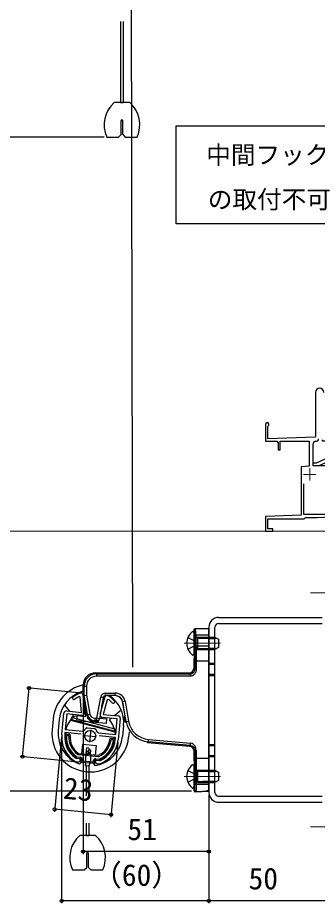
# Model space of a CAD drawing. Units: millimetres on the paper. Extents: x -525 to 525, y -784 to 780.
# Drawn here: x -331.4 to -209.8, y 102.2 to 461.6 of the extents above; entities that cross this region are included whole.
import ezdxf
from ezdxf.enums import TextEntityAlignment as Align

# ---------------------------------------------------------------- set-up
doc = ezdxf.new("R2010")
doc.units = ezdxf.units.MM
for name, color, linetype in [('0-2_USER1', 3, 'Continuous'), ('0-3_YKK_11', 7, 'Continuous'), ('0-6_YKK_13', 4, 'Continuous'), ('0-8_YKK_D', 6, 'Continuous')]:
    doc.layers.add(name, color=color, linetype=linetype)
doc.layers.add('0-5_YKK_12', color=2, linetype='Continuous', lineweight=18)
doc.styles.add('ＭＳ ゴシック', font='')
doc.styles.get('ＭＳ ゴシック').set_extended_font_data('MS Gothic')

msp = doc.modelspace()

# ---------------------------------------------------------------- linework, layer by layer
at = {"layer": '0-3_YKK_11'}
for p, q in [((-210.398, 289.7), (-210.199, 289.7)), ((-209.805, 258.7), (-183.045, 260.102)), ((-304.85, 186.62), (-304.293, 179.534)), ((-297.892, 178.918), (-295.992, 185.767)), ((-313.466, 170.699), (-312.633, 179.359)), ((-289.738, 177.155), (-290.572, 168.495)), ((-301.732, 172.583), (-302.211, 167.606)), ((-304.46, 170.334), (-299.483, 169.855))]:
    msp.add_line(p, q, dxfattribs=at)
for points in [[(-210.498, 309.5), (-210.498, 291.377), (-229.898, 290.7), (-229.898, 295.634), (-229.748, 295.894)], [(-230.798, 296.5), (-230.798, 289.7), (-226.198, 289.7), (-225.598, 289.1), (-225.598, 286.2), (-224.798, 286.2), (-224.798, 289.7), (-212.998, 289.7), (-212.998, 279.564), (-216.298, 279.275), (-216.298, 259.706), (-230.798, 259.2), (-230.798, 253.2), (-227.798, 253.2), (-227.798, 254.2), (-229.798, 254.2), (-229.798, 258.2), (-215.098, 258.2), (-214.802, 258.45), (-214.506, 258.7), (-209.805, 258.7)], [(-181.123, 287.879), (-201.398, 280.5), (-201.398, 279.7), (-211.398, 279.7), (-211.398, 288.7)], [(-203.769, 282.198), (-209.116, 279.705), (-211.391, 279.705), (-211.391, 280.905), (-210.091, 280.905), (-204.691, 283.423), (-204.691, 290.913), (-206.193, 290.649), (-206.193, 289.705), (-207.693, 289.705), (-207.693, 290.229)], [(-206.015, 259.9), (-215.198, 259.9), (-215.198, 272.346)], [(-306.003, 187.53), (-305.867, 187.548), (-305.751, 187.537)], [(-311.541, 180.259), (-305.508, 179.678), (-305.99, 185.802), (-306.417, 186.049)], [(-294.563, 184.908), (-295.03, 184.746), (-296.672, 178.827), (-290.638, 178.246)], [(-294.933, 186.495), (-294.817, 186.484), (-294.687, 186.44)], [(-305.385, 178.46), (-311.457, 179.045), (-312.071, 172.674), (-305.029, 171.996), (-304.565, 172.217)], [(-299.021, 171.683), (-298.608, 171.378), (-291.565, 170.7), (-290.952, 177.07), (-297.024, 177.655)], [(-303.317, 173.354), (-303.032, 173.411), (-301.665, 173.28), (-300.298, 173.148), (-300.028, 173.037)], [(-305.615, 170.847), (-312.186, 171.48), (-312.272, 170.584)], [(-291.767, 168.61), (-291.68, 169.505), (-298.251, 170.138)], [(-307.933, 161.164), (-307.79, 161.111), (-306.366, 160.974), (-305.916, 160.428)], [(-307.007, 159.529), (-307.63, 159.589), (-307.751, 159.627)], [(-299.944, 159.853), (-299.398, 160.303), (-297.974, 160.166), (-297.823, 160.19)], [(-298.295, 158.717), (-298.421, 158.702), (-299.044, 158.762)]]:
    msp.add_lwpolyline(points, dxfattribs=at)
for centre, radius, start, end in [((-208.798, 309.5), 1.7, 0, 179.99999), ((-230.098, 296.5), 0.7, 300, 180), ((-210.398, 288.7), 1, 90, 180), ((-210.199, 290.7), 1, 270, 359.99999), ((-301.444, 175.569), 12.8, 110.86284, 125.47561), ((-305.847, 186.542), 1, 4.50001, 84.49999), ((-308.525, 185.504), 0.6, 125.47564, 305.47566), ((-301.444, 175.569), 11.6, 115.38526, 125.47562), ((-295.029, 185.5), 1, 84.50001, 164.49999), ((-301.444, 175.569), 12.8, 43.52439, 58.13716), ((-301.444, 175.569), 11.6, 43.52438, 53.61474), ((-292.598, 183.971), 0.6, 223.52434, 43.52436), ((-311.637, 179.263), 1, 84.50001, 174.49999), ((-305.289, 179.456), 1, 264.5, 4.49998), ((-296.928, 178.651), 1, 164.50002, 264.5), ((-290.734, 177.25), 1, 354.50001, 84.49999), ((-301.653, 170.275), 3.5, 118.40129, 146.3033), ((-302.25, 170.332), 3.5, 22.6967, 50.59871), ((-302.019, 169.597), 11.5, 174.50001, 240.10425), ((-302.019, 169.597), 10.3, 174.50001, 234.95863), ((-302.019, 169.597), 11.5, 288.89575, 354.49999), ((-302.019, 169.597), 10.3, 294.04137, 354.49999), ((-306.911, 160.524), 1, 264.50001, 354.49999), ((-298.948, 159.757), 1, 174.50001, 264.49999)]:
    msp.add_arc(centre, radius, start, end, dxfattribs=at)
at = {"layer": '0-5_YKK_12'}
for p, q in [((-212.798, 278.7), (-212.798, 273.7)), ((-215.298, 276.2), (-210.298, 276.2)), ((-514.995, 253.2), (-26.3, 253.2)), ((-212.511, 228.2), (-133.389, 228.2)), ((-263.798, 207.699), (-249.098, 207.699)), ((-263.798, 153.7), (-249.098, 153.7)), ((-212.511, 133.2), (-133.389, 133.2))]:
    msp.add_line(p, q, dxfattribs=at)
at = {"layer": '0-6_YKK_13'}
for p, q in [((-285.5, 546.2), (-284.796, 198.014)), ((-289.581, 460.054), (-289.581, 427.133)), ((-288.581, 460.054), (-288.581, 427.133)), ((-285.894, 427.133), (-292.268, 427.133)), ((-289.581, 427.133), (-288.581, 427.133)), ((-289.431, 414.133), (-289.431, 419.783)), ((-288.731, 414.133), (-288.731, 419.783)), ((-290.431, 413.133), (-289.431, 414.133)), ((-288.731, 414.133), (-287.731, 413.133)), ((-295.24, 413.133), (-290.431, 413.133)), ((-287.731, 413.133), (-282.922, 413.133)), ((-249.798, 218.2), (-207.798, 218.2)), ((-249.798, 215.7), (-207.798, 215.7)), ((-260.397, 212.449), (-260.298, 212.449)), ((-259.798, 210.95), (-259.798, 213.2)), ((-259.297, 213.7), (-253.798, 213.7)), ((-253.798, 214.2), (-253.798, 147.2)), ((-253.798, 206.7), (-253.798, 213.7)), ((-251.298, 147.2), (-251.298, 214.2)), ((-262.309, 210.049), (-259.893, 208.844)), ((-259.284, 207.699), (-259.893, 208.844)), ((-259.798, 203.449), (-259.798, 211.949)), ((-253.798, 210.95), (-259.797, 210.95)), ((-258.398, 209.766), (-259.321, 209.96)), ((-258.398, 210.199), (-258.993, 209.983)), ((-258.398, 210.199), (-258.398, 205.199)), ((-258.398, 210.199), (-251.498, 210.199)), ((-258.398, 209.766), (-250.578, 209.766)), ((-253.798, 210.2), (-251.298, 210.2)), ((-253.798, 209.7), (-251.298, 209.7)), ((-251.498, 210.199), (-249.798, 209.399)), ((-251.498, 210.199), (-251.498, 205.199)), ((-249.798, 209.399), (-249.798, 205.999)), ((-262.309, 205.349), (-259.893, 206.554)), ((-259.284, 207.699), (-259.893, 206.554)), ((-259.629, 203.2), (-259.629, 208.2)), ((-259.398, 206.7), (-258.899, 206.7)), ((-259.398, 197.297), (-259.398, 206.7)), ((-258.398, 205.632), (-259.321, 205.439)), ((-258.398, 205.199), (-258.993, 205.415)), ((-258.899, 206.7), (-258.899, 197.297)), ((-258.899, 206.7), (-253.798, 206.7)), ((-258.398, 205.632), (-250.578, 205.632)), ((-258.398, 205.199), (-251.498, 205.199)), ((-253.798, 151.891), (-253.798, 206.7)), ((-253.798, 205.7), (-251.298, 205.7)), ((-253.798, 205.2), (-251.298, 205.2)), ((-249.798, 205.999), (-251.498, 205.199)), ((-260.397, 202.949), (-260.298, 202.949)), ((-259.798, 197.7), (-259.798, 200.45)), ((-259.798, 197.696), (-259.398, 197.297)), ((-253.797, 200.45), (-259.797, 200.45)), ((-253.798, 199.7), (-251.298, 199.7)), ((-253.798, 199.2), (-251.298, 199.2)), ((-299.807, 195.7), (-299.436, 195.329)), ((-299.798, 195.7), (-261.798, 195.7)), ((-299.436, 195.329), (-261.423, 195.329)), ((-299.436, 195.329), (-299.436, 194.331)), ((-261.423, 194.331), (-299.436, 194.331)), ((-261.423, 195.329), (-261.794, 195.7)), ((-253.798, 195.2), (-251.298, 195.2)), ((-253.798, 194.7), (-251.298, 194.7)), ((-304.427, 190.339), (-304.798, 190.709)), ((-304.427, 190.339), (-303.429, 190.339)), ((-303.429, 190.339), (-303.429, 186.62)), ((-295.72, 187.5), (-291.748, 187.5)), ((-291.748, 186.5), (-291.748, 187.5)), ((-304.427, 186.532), (-304.798, 186.5)), ((-304.427, 186.532), (-303.429, 186.62)), ((-303.894, 178.819), (-304.258, 183.438)), ((-303.429, 186.62), (-302.071, 178.918)), ((-299.203, 177.269), (-297.69, 185.847)), ((-296.705, 185.674), (-298.218, 177.095)), ((-296.705, 185.674), (-297.69, 185.847)), ((-297.286, 182.379), (-296.173, 186.392)), ((-288.898, 184.02), (-287.854, 178.102)), ((-288.784, 184.02), (-288.898, 184.02)), ((-288.784, 184.02), (-287.801, 184.193)), ((-287.354, 175.909), (-288.784, 184.021)), ((-287.801, 184.193), (-286.371, 176.083)), ((-310.247, 180.134), (-312.402, 182.748)), ((-289.318, 180.525), (-291.932, 178.37)), ((-316.972, 177.064), (-317.404, 172.585)), ((-314.484, 176.825), (-314.915, 172.345)), ((-309.747, 176.411), (-309.323, 177.995)), ((-291.858, 171.618), (-309.747, 176.411)), ((-309.323, 177.995), (-305.385, 178.532)), ((-308.491, 178.004), (-309.168, 178.824)), ((-303.98, 177.923), (-307.215, 178.235)), ((-303.894, 178.819), (-303.98, 177.923)), ((-303.365, 178.374), (-303.054, 178.745)), ((-303.054, 178.745), (-302.071, 178.918)), ((-300.105, 176.271), (-300.416, 175.9)), ((-300.105, 177.269), (-299.203, 177.269)), ((-300.105, 177.269), (-300.105, 176.271)), ((-299.203, 176.271), (-300.105, 176.271)), ((-299.268, 175.9), (-299.203, 176.271)), ((-298.218, 177.095), (-299.203, 177.269)), ((-299.203, 176.271), (-299.203, 177.269)), ((-298.218, 177.095), (-298.283, 176.726)), ((-293.241, 177.291), (-294.062, 176.614)), ((-299.268, 175.9), (-300.411, 175.9)), ((-288.405, 174.314), (-288.836, 169.834)), ((-287.669, 175.565), (-287.354, 175.909)), ((-287.354, 175.909), (-286.371, 176.083)), ((-311.536, 170.918), (-310.541, 170.822)), ((-311.277, 170.39), (-310.879, 170.352)), ((-293.421, 169.173), (-292.425, 169.077)), ((-286.139, 171.76), (-286.347, 169.595)), ((-305.054, 166.775), (-305.428, 162.893)), ((-305.054, 166.775), (-299.579, 166.248)), ((-299.579, 166.248), (-299.953, 162.365)), ((-293.179, 168.648), (-292.78, 168.609)), ((-278.394, 167.699), (-278.71, 167.355)), ((-261.623, 165.86), (-278.695, 167.353)), ((-278.307, 168.693), (-261.162, 167.193)), ((-261.62, 165.859), (-261.249, 166.199)), ((-253.798, 166.7), (-251.298, 166.7)), ((-253.798, 166.2), (-251.298, 166.2)), ((-311.114, 162.558), (-311.519, 162.224)), ((-309.881, 163.575), (-310.187, 163.322)), ((-306.709, 162.514), (-298.767, 161.749)), ((-306.661, 163.011), (-298.719, 162.247)), ((-303.686, 162.725), (-304.021, 159.244)), ((-303.473, 165.246), (-303.665, 163.256)), ((-302.893, 163.892), (-303.665, 163.256)), ((-303.188, 162.677), (-303.665, 163.256)), ((-302.478, 165.151), (-303.473, 165.246)), ((-303.437, 162.701), (-303.413, 162.95)), ((-302.416, 163.313), (-303.188, 162.677)), ((-302.192, 162.581), (-303.188, 162.677)), ((-302.416, 163.313), (-302.893, 163.892)), ((-302.478, 165.151), (-302.63, 163.572)), ((-302.125, 163.285), (-302.416, 163.313)), ((-302.192, 162.581), (-302.125, 163.285)), ((-301.695, 162.533), (-302.03, 159.052)), ((-259.398, 164.237), (-259.798, 163.871)), ((-259.798, 160.95), (-259.798, 163.867)), ((-259.398, 151.579), (-259.398, 164.237)), ((-258.899, 164.237), (-258.899, 151.579)), ((-253.798, 162.2), (-251.298, 162.2)), ((-307.367, 161.07), (-306.117, 160.95)), ((-307.271, 161.563), (-306.069, 161.447)), ((-305.666, 160.412), (-305.78, 159.236)), ((-305.715, 159.909), (-305.667, 160.404)), ((-300.786, 158.932), (-305.265, 159.363)), ((-305.188, 160.16), (-305.169, 160.356)), ((-301.036, 159.458), (-304.918, 159.832)), ((-303.878, 158.122), (-303.772, 159.22)), ((-303.878, 158.122), (-302.385, 157.978)), ((-303.525, 158.4), (-303.525, 145.753)), ((-302.525, 158.4), (-302.525, 145.753)), ((-302.279, 159.076), (-302.385, 157.978)), ((-300.709, 159.728), (-300.69, 159.925)), ((-300.241, 159.374), (-300.305, 158.709)), ((-300.24, 159.382), (-300.192, 159.877)), ((-299.647, 160.327), (-298.396, 160.206)), ((-299.599, 160.824), (-298.397, 160.709)), ((-294.101, 160.547), (-294.435, 160.952)), ((-260.397, 158.45), (-260.298, 158.45)), ((-253.798, 160.95), (-259.797, 160.95)), ((-259.629, 153.2), (-259.629, 158.2)), ((-253.798, 161.7), (-251.298, 161.7)), ((-262.309, 156.05), (-259.893, 154.845)), ((-259.284, 153.7), (-259.893, 154.845)), ((-259.798, 149.45), (-259.798, 157.95)), ((-258.398, 155.767), (-259.321, 155.96)), ((-258.398, 156.2), (-258.993, 155.984)), ((-258.398, 156.2), (-258.398, 151.2)), ((-258.398, 156.2), (-251.498, 156.2)), ((-258.398, 155.767), (-250.578, 155.767)), ((-253.798, 156.2), (-251.298, 156.2)), ((-253.798, 155.7), (-251.298, 155.7)), ((-251.498, 156.2), (-249.798, 155.4)), ((-251.498, 156.2), (-251.498, 151.2)), ((-249.798, 155.4), (-249.798, 152)), ((-262.309, 151.35), (-259.893, 152.555)), ((-259.284, 153.7), (-259.893, 152.555)), ((-258.899, 151.579), (-259.398, 151.579)), ((-258.398, 151.633), (-259.321, 151.44)), ((-258.398, 151.2), (-258.993, 151.416)), ((-258.899, 151.579), (-253.798, 151.891)), ((-258.398, 151.633), (-250.578, 151.633)), ((-258.398, 151.2), (-251.498, 151.2)), ((-253.798, 147.898), (-253.798, 151.891)), ((-253.798, 151.7), (-251.298, 151.7)), ((-253.798, 151.2), (-251.298, 151.2)), ((-249.798, 152), (-251.498, 151.2)), ((-260.397, 148.95), (-260.298, 148.95)), ((-259.798, 147.864), (-259.798, 150.45)), ((-259.798, 147.864), (-259.599, 148.074)), ((-253.798, 150.45), (-259.797, 150.45)), ((-259.07, 147.576), (-259.268, 147.365)), ((-259.07, 147.576), (-253.798, 147.898)), ((-253.798, 147.853), (-253.798, 147.898)), ((-253.798, 147.761), (-253.798, 147.853)), ((-249.798, 145.7), (-207.798, 145.7)), ((-249.798, 143.2), (-207.798, 143.2)), ((-303.525, 134.753), (-303.525, 129.753)), ((-302.525, 134.753), (-302.525, 129.753)), ((-299.838, 129.753), (-306.213, 129.753)), ((-303.525, 129.753), (-302.525, 129.753)), ((-303.375, 116.753), (-303.375, 122.403)), ((-302.675, 116.753), (-302.675, 122.403)), ((-309.184, 115.753), (-304.375, 115.753)), ((-304.375, 115.753), (-303.375, 116.753)), ((-302.675, 116.753), (-301.675, 115.753)), ((-301.675, 115.753), (-296.867, 115.753))]:
    msp.add_line(p, q, dxfattribs=at)
for points in [[(-259.798, 213.2), (-259.73, 213.45), (-259.547, 213.633), (-259.297, 213.7)], [(-258.899, 197.297), (-258.907, 197.042), (-258.933, 196.789), (-258.977, 196.538), (-259.04, 196.291), (-259.123, 196.05), (-259.225, 195.817), (-259.346, 195.593), (-259.484, 195.379), (-259.64, 195.177), (-259.813, 194.99), (-260.005, 194.822), (-260.213, 194.675), (-260.436, 194.551), (-260.672, 194.454), (-260.917, 194.385), (-261.169, 194.345), (-261.423, 194.331)], [(-261.423, 195.329), (-261.212, 195.34), (-261.003, 195.372), (-260.799, 195.424), (-260.604, 195.496), (-260.417, 195.587), (-260.242, 195.696), (-260.079, 195.821), (-259.93, 195.962), (-259.795, 196.119), (-259.678, 196.291), (-259.579, 196.476), (-259.501, 196.672), (-259.443, 196.876), (-259.41, 197.085), (-259.398, 197.297)], [(-261.423, 195.329), (-261.423, 195.296), (-261.423, 195.218), (-261.423, 195.094), (-261.423, 194.93), (-261.423, 194.737), (-261.423, 194.533), (-261.423, 194.331)], [(-259.398, 197.297), (-259.321, 197.297), (-259.14, 197.297), (-258.899, 197.297)], [(-303.366, 178.379), (-304.798, 186.5), (-304.798, 190.7)], [(-303.054, 178.745), (-304.427, 186.532), (-304.427, 190.339)], [(-291.739, 186.5), (-295.72, 186.5), (-295.72, 187.5)], [(-298.17, 177.364), (-295.271, 177.084), (-295.462, 175.094), (-307.407, 176.244), (-307.215, 178.235)], [(-287.672, 175.579), (-288.067, 177.82), (-287.819, 177.798)], [(-261.249, 166.199), (-278.394, 167.699), (-278.307, 168.693)], [(-261.249, 166.199), (-261.236, 166.352), (-261.204, 166.713), (-261.162, 167.193)], [(-261.249, 166.199), (-260.644, 166.054), (-260.186, 165.797), (-259.805, 165.428), (-259.515, 164.916), (-259.398, 164.237)], [(-258.899, 164.237), (-259.049, 165.298), (-259.457, 166.154), (-260.108, 166.82), (-260.563, 167.061), (-261.162, 167.193)], [(-302.538, 164.523), (-301.762, 164.448), (-301.944, 162.557)], [(-259.398, 164.237), (-259.382, 164.237), (-259.343, 164.237), (-259.281, 164.237), (-259.198, 164.237), (-259.102, 164.237), (-259, 164.237), (-258.899, 164.237)], [(-259.599, 148.074), (-259.578, 148.115), (-259.557, 148.19), (-259.536, 148.299), (-259.517, 148.442), (-259.498, 148.615), (-259.48, 148.818), (-259.464, 149.05), (-259.449, 149.307), (-259.436, 149.585), (-259.425, 149.885), (-259.415, 150.203), (-259.408, 150.533), (-259.403, 150.873), (-259.399, 151.224), (-259.398, 151.579)], [(-258.899, 151.579), (-258.897, 151.173), (-258.897, 150.773), (-258.9, 150.384), (-258.904, 150.007), (-258.911, 149.644), (-258.92, 149.301), (-258.93, 148.983), (-258.943, 148.69), (-258.957, 148.425), (-258.973, 148.193), (-258.99, 147.995), (-259.009, 147.832), (-259.028, 147.708), (-259.049, 147.622), (-259.07, 147.576)], [(-259.268, 147.365), (-253.798, 147.7), (-253.798, 147.761)], [(-253.798, 147.853), (-254.798, 147.792), (-254.798, 147.7), (-253.798, 147.761)]]:
    msp.add_lwpolyline(points, dxfattribs=at)
msp.add_lwpolyline([(-309.096, 177.603), (-291.517, 172.893), (-291.775, 171.927), (-309.355, 176.637)], close=True, dxfattribs=at)
msp.add_circle((-301.971, 170.095), 2.25, dxfattribs=at)
for centre, radius, start, end in [((-284.331, 418.133), 12, 131.40962, 204.62432), ((-293.831, 418.133), 12, 335.37568, 48.59038), ((-289.081, 419.783), 0.35, 0, 180), ((-249.798, 214.2), 4, 90, 180), ((-249.798, 214.2), 1.5, 90, 180), ((-256.898, 207.699), 5.9, 126.38156, 233.61844), ((-260.298, 211.949), 0.5, 0, 90), ((-259.198, 210.547), 0.6, 180, 289.96957), ((-259.198, 204.851), 0.6, 70.03043, 180), ((-260.298, 203.449), 0.5, 270, 0), ((-261.798, 197.7), 2, 270, 0), ((-299.798, 190.7), 5, 90, 180), ((-301.444, 175.569), 15.6, 102.40832, 174.5), ((-301.444, 175.569), 13.1, 106.81417, 174.5), ((-305.089, 187.631), 0.5, 54.32364, 106.81417), ((-295.72, 185.5), 2, 90, 170), ((-295.72, 185.5), 1, 90, 170), ((-301.444, 175.569), 13.1, 354.5, 56.55474), ((-291.739, 183.5), 3, 10, 90), ((-301.971, 170.095), 10.25, 129.5, 165.37694), ((-300.411, 178.9), 3, 190, 270), ((-299.268, 176.9), 1, 270, 350), ((-299.201, 177.269), 0.999, 269.91509, 349.95743), ((-301.971, 170.095), 10.25, 3.62306, 39.5), ((-301.876, 171.09), 15.6, 174.5, 354.5), ((-301.876, 171.09), 13.1, 174.5, 249.55234), ((-301.971, 170.095), 10.25, 172.98434, 219.5), ((-302.019, 169.599), 10.1, 175.09684, 237.12483), ((-311.584, 170.42), 0.5, 84.5, 175.09684), ((-302.019, 169.599), 9.6, 176.9651, 236.83553), ((-311.306, 170.092), 0.3, 84.5, 176.9651), ((-310.907, 170.053), 0.3, 357.07596, 84.5), ((-302.019, 169.599), 8.6, 177.07596, 233.73814), ((-310.588, 170.324), 0.5, 355.16625, 84.5), ((-302.019, 169.599), 8.1, 175.16625, 233.73814), ((-301.876, 171.09), 13.1, 279.44766, 354.5), ((-301.971, 170.095), 10.25, 309.5, 356.01566), ((-293.469, 168.676), 0.5, 84.5, 173.83375), ((-292.473, 168.58), 0.5, 353.90316, 84.5), ((-302.019, 169.599), 8.1, 295.26186, 353.83375), ((-302.019, 169.599), 9.6, 292.16447, 352.0349), ((-302.019, 169.599), 8.6, 295.26186, 351.92404), ((-302.019, 169.599), 10.1, 291.87517, 353.90316), ((-293.207, 168.349), 0.3, 84.5, 171.92404), ((-292.809, 168.311), 0.3, 352.0349, 84.5), ((-261.798, 163.867), 2, 0, 85), ((-306.633, 163.31), 0.8, 233.73814, 264.5), ((-306.633, 163.31), 0.3, 233.73814, 264.5), ((-298.69, 162.545), 0.8, 264.5, 295.26186), ((-298.69, 162.545), 0.3, 264.5, 295.26186), ((-307.339, 161.369), 0.3, 237.12483, 264.5), ((-306.277, 159.284), 0.5, 249.55234, 354.5), ((-306.165, 160.452), 0.5, 354.5, 84.5), ((-306.165, 160.452), 1, 354.5, 84.5), ((-305.217, 159.861), 0.5, 174.5, 264.5), ((-304.89, 160.131), 0.3, 174.5, 264.5), ((-301.008, 159.757), 0.3, 264.5, 354.5), ((-300.738, 159.43), 0.5, 264.5, 354.5), ((-299.695, 159.829), 1, 84.5, 174.5), ((-299.807, 158.661), 0.5, 174.5, 279.44766), ((-299.695, 159.829), 0.5, 84.5, 174.5), ((-298.368, 160.505), 0.3, 264.5, 291.87517), ((-256.898, 153.7), 5.9, 126.38156, 233.61844), ((-260.298, 157.95), 0.5, 0, 90), ((-259.198, 156.548), 0.6, 180, 289.96957), ((-259.198, 150.852), 0.6, 70.03043, 180), ((-260.298, 149.45), 0.5, 270, 0), ((-259.098, 148.076), 0.501, 180.26892, 273.23071), ((-249.798, 147.2), 4, 180, 270), ((-249.798, 147.2), 1.5, 180, 270), ((-298.275, 120.753), 12, 131.40962, 204.62432), ((-307.775, 120.753), 12, 335.37568, 48.59038), ((-303.025, 122.403), 0.35, 0, 180)]:
    msp.add_arc(centre, radius, start, end, dxfattribs=at)
for centre, major_axis, ratio, start_param, end_param in [((-259.796, 206.7), (0, 6.5), 0.061163, 6.015949, 6.2878814), ((-259.796, 206.7), (0, 6.5), 0.061163, 4.712389, 6.015949), ((-259.297, 206.7), (0, 7), 0.056794, 4.712389, 6.2831853), ((-259.798, 208.2), (0, 2.75), 0.061163, 4.712389, 6.2837191), ((-259.798, 203.2), (0, 2.75), 0.061163, 3.1410589, 4.712389), ((-299.421, 190.324), (3.543, -3.543), 0.997762, 2.358058, 3.9251274), ((-299.421, 190.324), (-2.839, 2.839), 0.99628, 5.4996506, 7.06672), ((-291.748, 183.5), (-4.008, 0), 0.998077, 3.3157967, 4.712389), ((-291.86, 183.5), (3.007, 0), 0.997536, 0.174204, 1.5707963), ((-300.099, 179.273), (1.93, 2.301), 0.998937, 2.445025, 3.8381603), ((-300.099, 179.273), (-1.29, -1.537), 0.996828, 5.5866177, 6.9797529), ((-287.873, 178.104), (-0.054, 0.306), 0.059094, 3.1256915, 4.6957273), ((-277.495, 177.674), (6.772, 7.39), 0.997631, 2.4885246, 3.7946607), ((-277.495, 177.674), (-6.098, -6.655), 0.997041, 5.6301173, 6.9362533), ((-259.798, 158.2), (0, 2.75), 0.061163, 4.712389, 6.2837191), ((-259.798, 153.2), (0, 2.75), 0.061163, 3.1410589, 4.712389), ((-259.297, 147.866), (-0.344, -0.365), 0.996047, 5.4700992, 7.0980281)]:
    msp.add_ellipse(centre, major_axis=major_axis, ratio=ratio, start_param=start_param, end_param=end_param, dxfattribs=at)
at = {"layer": '0-8_YKK_D'}
for p, q in [((-296.24, 413.133), (-351.188, 413.133)), ((-329.404, 161.685), (-326.72, 189.556)), ((-306.747, 187.633), (-327.715, 189.652)), ((-304.798, 185.5), (-304.798, 122.2)), ((-313.562, 169.704), (-316.486, 139.344)), ((-313.562, 168.704), (-313.562, 102.2)), ((-290.668, 167.499), (-293.591, 137.14)), ((-308.314, 159.654), (-330.399, 161.781)), ((-260.756, 147.7), (-373.439, 147.7)), ((-260.756, 147.7), (-351.188, 147.7)), ((-253.798, 146.2), (-253.798, 102.2)), ((-253.798, 146.2), (-253.798, 102.2)), ((-253.798, 146.2), (-253.798, 122.2)), ((-293.496, 138.135), (-316.39, 140.339)), ((-253.798, 123.2), (-304.798, 123.2)), ((-253.798, 103.2), (-313.562, 103.2)), ((-203.798, 103.2), (-253.798, 103.2))]:
    msp.add_line(p, q, dxfattribs=at)
msp.add_lwpolyline([(-267.087, 417.681), (-115.674, 417.681), (-115.674, 377.935), (-267.087, 377.935)], close=True, dxfattribs=at)
for centre in [(-326.72, 189.556), (-329.404, 161.685), (-316.39, 140.339), (-293.496, 138.135), (-304.798, 123.2), (-253.798, 123.2), (-313.562, 103.2), (-253.798, 103.2), (-253.798, 103.2)]:
    msp.add_circle(centre, 0.637, dxfattribs=at)

# ---------------------------------------------------------------- texts
at = {"layer": '0-2_USER1', "style": 'ＭＳ ゴシック'}
for s, p in [('中間フック（オプション）', (-254.832, 400.036)), ('の取付不可', (-254.207, 381.949))]:
    msp.add_text(s, height=7.331, dxfattribs=at).set_placement(p, align=Align.BOTTOM_LEFT)
at = {"layer": '0-8_YKK_D', "style": 'ＭＳ ゴシック'}
msp.add_text('23', height=8.798, rotation=354.5, dxfattribs=at).set_placement((-313.438, 142.064), align=Align.BOTTOM_LEFT)
for s, p in [('51', (-286.832, 125.2)), ('（60）', (-301.1, 106.632)), ('50', (-237.661, 105.2))]:
    msp.add_text(s, height=8.798, dxfattribs=at).set_placement(p, align=Align.BOTTOM_LEFT)

doc.saveas('drawing.dxf')
